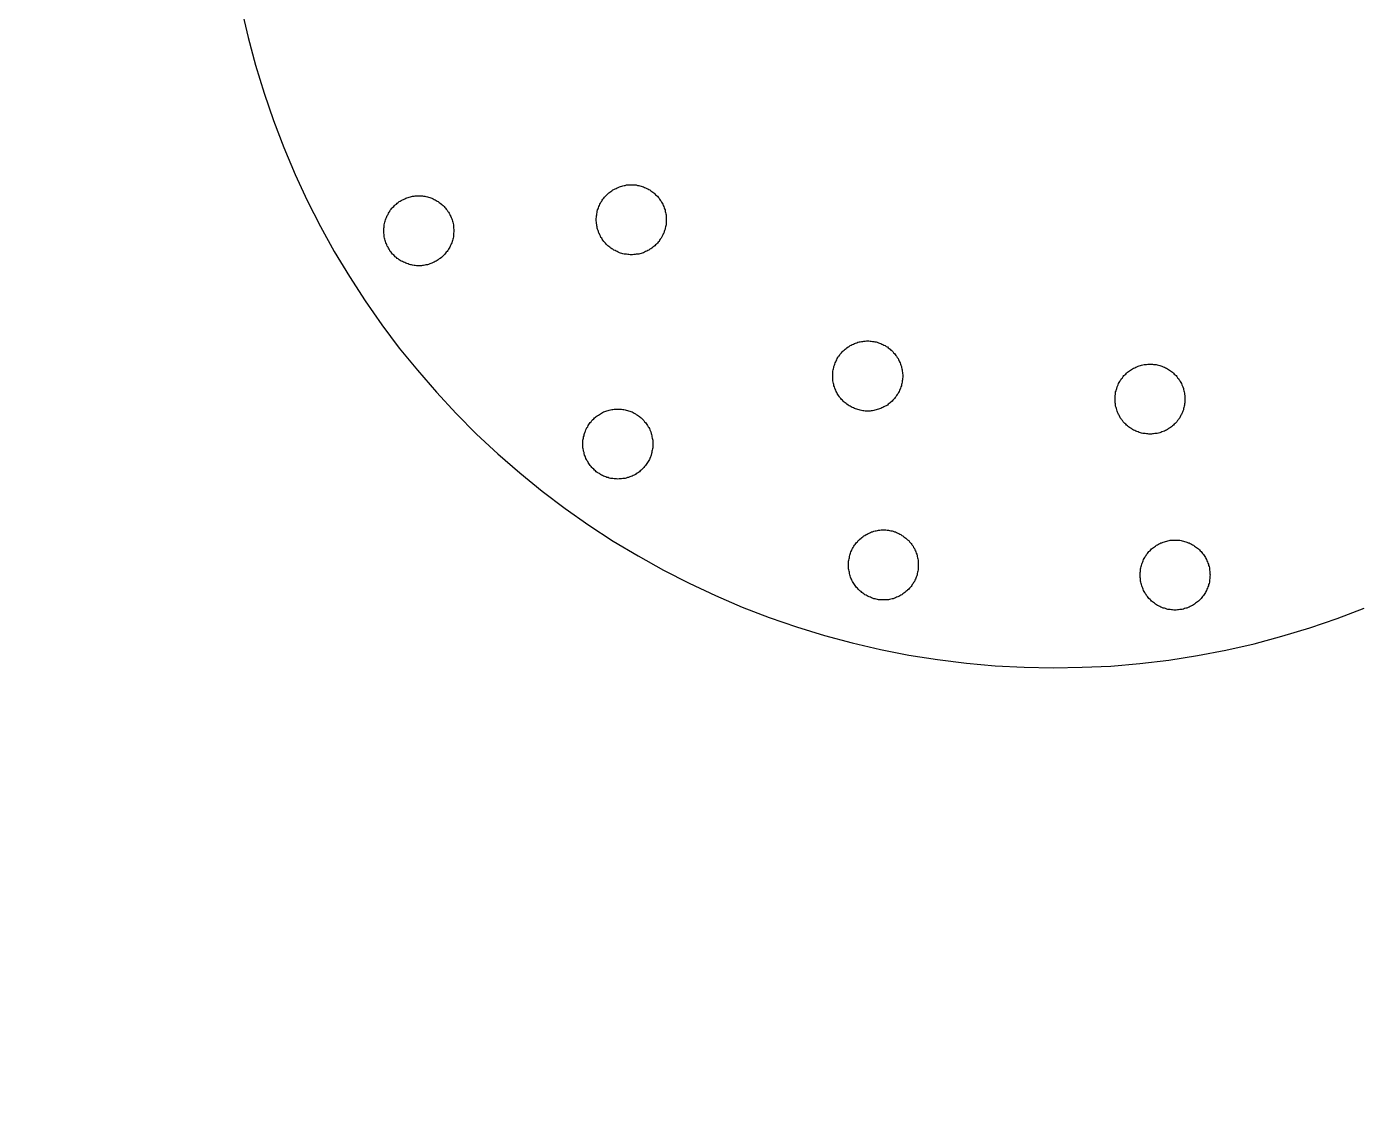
# Model space of a CAD drawing. Extents: x 1225654 to 1325654, y 924838 to 1022543.
# Drawn here: x 1261682 to 1262832, y 945850 to 946783 of the extents above; entities that cross this region are included whole.
import ezdxf

# ---------------------------------------------------------------- set-up
doc = ezdxf.new("R2010")
doc.units = 13

msp = doc.modelspace()

# ---------------------------------------------------------------- linework, layer by layer
msp.add_lwpolyline([(1260678.3, 924838.4), (1290630.1, 924838.4, 6.524121)], format="xyb", close=True)
msp.add_lwpolyline([(1260678.3, 924838.4), (1290630.1, 924838.4, 6.524121)], format="xyb", close=True)
msp.add_lwpolyline([(1261868.1, 946798.4), (1261873.7, 946773.8), (1261880, 946749.8), (1261887.5, 946725.7), (1261895.6, 946702.1), (1261904.6, 946678.7), (1261914.3, 946655.5), (1261924.8, 946632.8), (1261936.3, 946610.5), (1261948.2, 946588.7), (1261961.3, 946567.1), (1261974.8, 946546.1), (1261989.2, 946525.5), (1262004.3, 946505.4), (1262020, 946486.1), (1262036.4, 946467.2), (1262053.5, 946448.7), (1262071.1, 946430.9), (1262089.5, 946413.8), (1262108.4, 946397.4), (1262127.8, 946381.7), (1262147.8, 946366.6), (1262168.3, 946352.2), (1262189.2, 946338.5), (1262210.8, 946325.7), (1262232.6, 946313.5), (1262254.9, 946302), (1262277.6, 946291.4), (1262300.6, 946281.5), (1262324, 946272.5), (1262347.6, 946264.5), (1262371.7, 946257), (1262395.8, 946250.5), (1262420.3, 946244.9), (1262444.8, 946239.9), (1262469.5, 946236.1), (1262494.5, 946233), (1262519.3, 946230.7), (1262544.5, 946229.4), (1262569.4, 946228.9), (1262594.4, 946229.4), (1262619.4, 946230.5), (1262644.4, 946232.7), (1262669.3, 946235.7), (1262694.1, 946239.5), (1262718.6, 946244.2), (1262743.2, 946249.8), (1262767.2, 946256.3), (1262791.3, 946263.5), (1262814.9, 946271.7), (1262838.3, 946280.6)])
for points in [[(1262235.1, 946616.3), (1262235.1, 946615.2), (1262235.1, 946614.1), (1262234.9, 946613.2), (1262234.9, 946612), (1262234.6, 946611), (1262234.4, 946610), (1262234.2, 946608.9), (1262234, 946608), (1262233.5, 946606.9), (1262233.3, 946606), (1262232.9, 946604.8), (1262232.4, 946604), (1262232, 946603.1), (1262231.5, 946602.2), (1262231, 946601), (1262230.6, 946600.2), (1262229.9, 946599.5), (1262229.3, 946598.6), (1262228.8, 946597.6), (1262228.1, 946596.8), (1262227.4, 946596.1), (1262226.5, 946595.2), (1262225.9, 946594.5), (1262225.2, 946593.8), (1262224.3, 946593.2), (1262223.4, 946592.5), (1262222.7, 946591.8), (1262221.8, 946591.1), (1262220.9, 946590.7), (1262220, 946590), (1262219.1, 946589.6), (1262218.2, 946589.1), (1262217.1, 946588.7), (1262216.2, 946588.2), (1262215.3, 946587.8), (1262214.2, 946587.5), (1262213.3, 946587.1), (1262212.1, 946586.8), (1262211.3, 946586.6), (1262210.1, 946586.4), (1262209, 946586.4), (1262208.1, 946586.2), (1262207, 946586.2), (1262205.8, 946586), (1262204.9, 946586), (1262203.8, 946586), (1262202.7, 946586.2), (1262201.8, 946586.2), (1262200.7, 946586.4), (1262199.6, 946586.4), (1262198.6, 946586.6), (1262197.6, 946586.8), (1262196.6, 946587.1), (1262195.5, 946587.5), (1262194.6, 946587.8), (1262193.5, 946588.2), (1262192.6, 946588.7), (1262191.7, 946589.1), (1262190.8, 946589.6), (1262189.7, 946590), (1262188.8, 946590.7), (1262188.1, 946591.1), (1262187.2, 946591.8), (1262186.3, 946592.5), (1262185.4, 946593.2), (1262184.7, 946593.8), (1262183.8, 946594.5), (1262183.2, 946595.2), (1262182.5, 946596.1), (1262181.8, 946596.8), (1262181.1, 946597.6), (1262180.4, 946598.6), (1262179.8, 946599.5), (1262179.3, 946600.2), (1262178.6, 946601), (1262178.2, 946602.2), (1262177.7, 946603.1), (1262177.3, 946604), (1262176.8, 946604.8), (1262176.4, 946606), (1262176.2, 946606.9), (1262175.7, 946608), (1262175.5, 946608.9), (1262175.3, 946610), (1262175, 946611), (1262175, 946612), (1262174.8, 946613.2), (1262174.8, 946614.1), (1262174.6, 946615.2), (1262174.6, 946616.3), (1262174.6, 946617.2), (1262174.8, 946618.4), (1262174.8, 946619.5), (1262175, 946620.4), (1262175, 946621.5), (1262175.3, 946622.6), (1262175.5, 946623.5), (1262175.7, 946624.7), (1262176.2, 946625.6), (1262176.4, 946626.7), (1262176.8, 946627.6), (1262177.3, 946628.5), (1262177.7, 946629.6), (1262178.2, 946630.5), (1262178.6, 946631.4), (1262179.3, 946632.3), (1262179.8, 946633.2), (1262180.4, 946634.1), (1262181.1, 946634.8), (1262181.8, 946635.7), (1262182.5, 946636.6), (1262183.2, 946637.2), (1262183.8, 946637.9), (1262184.7, 946638.8), (1262185.4, 946639.5), (1262186.3, 946640.2), (1262187.2, 946640.6), (1262188.1, 946641.3), (1262188.8, 946642), (1262189.7, 946642.4), (1262190.8, 946642.9), (1262191.7, 946643.4), (1262192.6, 946643.8), (1262193.5, 946644.2), (1262194.6, 946644.7), (1262195.5, 946644.9), (1262196.6, 946645.4), (1262197.6, 946645.6), (1262198.6, 946645.8), (1262199.6, 946646), (1262200.7, 946646.3), (1262201.8, 946646.3), (1262202.7, 946646.5), (1262203.8, 946646.5), (1262204.9, 946646.5), (1262205.8, 946646.5), (1262207, 946646.5), (1262208.1, 946646.3), (1262209, 946646.3), (1262210.1, 946646), (1262211.3, 946645.8), (1262212.1, 946645.6), (1262213.3, 946645.4), (1262214.2, 946644.9), (1262215.3, 946644.7), (1262216.2, 946644.2), (1262217.1, 946643.8), (1262218.2, 946643.4), (1262219.1, 946642.9), (1262220, 946642.4), (1262220.9, 946642), (1262221.8, 946641.3), (1262222.7, 946640.6), (1262223.4, 946640.2), (1262224.3, 946639.5), (1262225.2, 946638.8), (1262225.9, 946637.9), (1262226.5, 946637.2), (1262227.4, 946636.6), (1262228.1, 946635.7), (1262228.8, 946634.8), (1262229.3, 946634.1), (1262229.9, 946633.2), (1262230.6, 946632.3), (1262231, 946631.4), (1262231.5, 946630.5), (1262232, 946629.6), (1262232.4, 946628.5), (1262232.9, 946627.6), (1262233.3, 946626.7), (1262233.5, 946625.6), (1262234, 946624.7), (1262234.2, 946623.5), (1262234.4, 946622.6), (1262234.6, 946621.5), (1262234.9, 946620.4), (1262234.9, 946619.5), (1262235.1, 946618.4), (1262235.1, 946617.2), (1262235.1, 946616.3), (1262235.1, 946616.3)], [(1262051.5, 946606.7), (1262051.5, 946605.8), (1262051.3, 946604.6), (1262051.3, 946603.5), (1262051.1, 946602.6), (1262051.1, 946601.5), (1262050.9, 946600.4), (1262050.6, 946599.5), (1262050.2, 946598.3), (1262049.9, 946597.4), (1262049.7, 946596.3), (1262049.3, 946595.4), (1262048.8, 946594.5), (1262048.3, 946593.4), (1262047.9, 946592.5), (1262047.5, 946591.6), (1262046.8, 946590.7), (1262046.3, 946589.8), (1262045.6, 946588.9), (1262045, 946588.2), (1262044.3, 946587.3), (1262043.6, 946586.4), (1262043, 946585.8), (1262042.3, 946585.1), (1262041.4, 946584.2), (1262040.7, 946583.5), (1262039.8, 946582.8), (1262038.9, 946582.4), (1262038, 946581.7), (1262037.1, 946581), (1262036.2, 946580.6), (1262035.3, 946580.1), (1262034.4, 946579.6), (1262033.5, 946579.2), (1262032.6, 946578.8), (1262031.5, 946578.3), (1262030.6, 946578.1), (1262029.5, 946577.6), (1262028.6, 946577.4), (1262027.4, 946577.2), (1262026.5, 946577), (1262025.4, 946576.7), (1262024.3, 946576.7), (1262023.4, 946576.5), (1262022.3, 946576.5), (1262021.1, 946576.5), (1262020.2, 946576.5), (1262019.1, 946576.5), (1262018, 946576.7), (1262017.1, 946576.7), (1262015.9, 946577), (1262014.8, 946577.2), (1262013.9, 946577.4), (1262012.8, 946577.6), (1262011.9, 946578.1), (1262010.8, 946578.3), (1262009.9, 946578.8), (1262009, 946579.2), (1262007.9, 946579.6), (1262007, 946580.1), (1262006, 946580.6), (1262005.1, 946581), (1262004.3, 946581.7), (1262003.4, 946582.4), (1262002.4, 946582.8), (1262001.8, 946583.5), (1262000.9, 946584.2), (1262000.2, 946585.1), (1261999.5, 946585.8), (1261998.6, 946586.4), (1261997.9, 946587.3), (1261997.3, 946588.2), (1261996.6, 946588.9), (1261996.2, 946589.8), (1261995.5, 946590.7), (1261995, 946591.6), (1261994.6, 946592.5), (1261993.9, 946593.4), (1261993.5, 946594.5), (1261993.2, 946595.4), (1261992.8, 946596.3), (1261992.3, 946597.4), (1261992.1, 946598.3), (1261991.9, 946599.5), (1261991.6, 946600.4), (1261991.4, 946601.5), (1261991.2, 946602.6), (1261991.2, 946603.5), (1261991, 946604.6), (1261991, 946605.8), (1261991, 946606.7), (1261991, 946607.8), (1261991, 946608.9), (1261991.2, 946609.8), (1261991.2, 946611), (1261991.4, 946612), (1261991.6, 946613), (1261991.9, 946614.1), (1261992.1, 946615), (1261992.3, 946616.1), (1261992.8, 946617), (1261993.2, 946618.2), (1261993.5, 946619), (1261993.9, 946619.9), (1261994.6, 946620.8), (1261995, 946622), (1261995.5, 946622.8), (1261996.2, 946623.5), (1261996.6, 946624.4), (1261997.3, 946625.4), (1261997.9, 946626.2), (1261998.6, 946626.9), (1261999.5, 946627.8), (1262000.2, 946628.5), (1262000.9, 946629.2), (1262001.8, 946629.8), (1262002.4, 946630.5), (1262003.4, 946631.2), (1262004.3, 946631.9), (1262005.1, 946632.3), (1262006, 946633), (1262007, 946633.4), (1262007.9, 946633.9), (1262009, 946634.3), (1262009.9, 946634.8), (1262010.8, 946635.2), (1262011.9, 946635.5), (1262012.8, 946635.9), (1262013.9, 946636.2), (1262014.8, 946636.4), (1262015.9, 946636.6), (1262017.1, 946636.6), (1262018, 946636.8), (1262019.1, 946636.8), (1262020.2, 946637), (1262021.1, 946637), (1262022.3, 946637), (1262023.4, 946636.8), (1262024.3, 946636.8), (1262025.4, 946636.6), (1262026.5, 946636.6), (1262027.4, 946636.4), (1262028.6, 946636.2), (1262029.5, 946635.9), (1262030.6, 946635.5), (1262031.5, 946635.2), (1262032.6, 946634.8), (1262033.5, 946634.3), (1262034.4, 946633.9), (1262035.3, 946633.4), (1262036.2, 946633), (1262037.1, 946632.3), (1262038, 946631.9), (1262038.9, 946631.2), (1262039.8, 946630.5), (1262040.7, 946629.8), (1262041.4, 946629.2), (1262042.3, 946628.5), (1262043, 946627.8), (1262043.6, 946626.9), (1262044.3, 946626.2), (1262045, 946625.4), (1262045.6, 946624.4), (1262046.3, 946623.5), (1262046.8, 946622.8), (1262047.5, 946622), (1262047.9, 946620.8), (1262048.3, 946619.9), (1262048.8, 946619), (1262049.3, 946618.2), (1262049.7, 946617), (1262049.9, 946616.1), (1262050.2, 946615), (1262050.6, 946614.1), (1262050.9, 946613), (1262051.1, 946612), (1262051.1, 946611), (1262051.3, 946609.8), (1262051.3, 946608.9), (1262051.5, 946607.8), (1262051.5, 946606.7), (1262051.5, 946606.7)], [(1262439.4, 946481.1), (1262439.4, 946480.2), (1262439.2, 946479.1), (1262439.2, 946478), (1262439, 946477.1), (1262439, 946475.9), (1262438.7, 946474.8), (1262438.5, 946473.9), (1262438.3, 946472.8), (1262437.8, 946471.9), (1262437.6, 946470.8), (1262437.1, 946469.9), (1262436.7, 946468.9), (1262436.3, 946467.9), (1262435.8, 946466.9), (1262435.4, 946466), (1262434.7, 946465.2), (1262434.2, 946464.3), (1262433.5, 946463.3), (1262432.9, 946462.7), (1262432.2, 946461.7), (1262431.5, 946460.9), (1262430.8, 946460.2), (1262430.2, 946459.5), (1262429.3, 946458.6), (1262428.6, 946458), (1262427.7, 946457.3), (1262426.8, 946456.8), (1262426.2, 946456.1), (1262425.2, 946455.5), (1262424.3, 946455), (1262423.2, 946454.5), (1262422.3, 946454.1), (1262421.4, 946453.7), (1262420.5, 946453.2), (1262419.4, 946452.8), (1262418.5, 946452.5), (1262417.4, 946452.1), (1262416.4, 946451.9), (1262415.4, 946451.6), (1262414.4, 946451.4), (1262413.3, 946451.2), (1262412.2, 946451.2), (1262411.3, 946450.9), (1262410.2, 946450.9), (1262409, 946450.9), (1262408.2, 946450.9), (1262407, 946450.9), (1262405.9, 946451.2), (1262405, 946451.2), (1262403.9, 946451.4), (1262402.7, 946451.6), (1262401.8, 946451.9), (1262400.7, 946452.1), (1262399.8, 946452.5), (1262398.7, 946452.8), (1262397.8, 946453.2), (1262396.9, 946453.7), (1262395.8, 946454.1), (1262394.8, 946454.5), (1262394, 946455), (1262393.1, 946455.5), (1262392.2, 946456.1), (1262391.2, 946456.8), (1262390.5, 946457.3), (1262389.7, 946458), (1262388.8, 946458.6), (1262388.1, 946459.5), (1262387.4, 946460.2), (1262386.5, 946460.9), (1262385.9, 946461.7), (1262385.2, 946462.7), (1262384.7, 946463.3), (1262384, 946464.3), (1262383.3, 946465.2), (1262382.9, 946466), (1262382.5, 946466.9), (1262382, 946467.9), (1262381.6, 946468.9), (1262381.1, 946469.9), (1262380.7, 946470.8), (1262380.4, 946471.9), (1262380, 946472.8), (1262379.8, 946473.9), (1262379.6, 946474.8), (1262379.3, 946475.9), (1262379.1, 946477.1), (1262379.1, 946478), (1262378.9, 946479.1), (1262378.9, 946480.2), (1262378.9, 946481.1), (1262378.9, 946482.3), (1262378.9, 946483.3), (1262379.1, 946484.3), (1262379.1, 946485.4), (1262379.3, 946486.5), (1262379.6, 946487.4), (1262379.8, 946488.5), (1262380, 946489.5), (1262380.4, 946490.5), (1262380.7, 946491.5), (1262381.1, 946492.6), (1262381.6, 946493.5), (1262382, 946494.4), (1262382.5, 946495.3), (1262382.9, 946496.4), (1262383.3, 946497.3), (1262384, 946498.2), (1262384.7, 946498.9), (1262385.2, 946499.8), (1262385.9, 946500.7), (1262386.5, 946501.3), (1262387.4, 946502.3), (1262388.1, 946502.9), (1262388.8, 946503.6), (1262389.7, 946504.3), (1262390.5, 946504.9), (1262391.2, 946505.6), (1262392.2, 946506.3), (1262393.1, 946506.8), (1262394, 946507.5), (1262394.8, 946507.9), (1262395.8, 946508.3), (1262396.9, 946508.8), (1262397.8, 946509.2), (1262398.7, 946509.7), (1262399.8, 946509.9), (1262400.7, 946510.4), (1262401.8, 946510.6), (1262402.7, 946510.8), (1262403.9, 946511.1), (1262405, 946511.1), (1262405.9, 946511.3), (1262407, 946511.3), (1262408.2, 946511.5), (1262409, 946511.5), (1262410.2, 946511.5), (1262411.3, 946511.3), (1262412.2, 946511.3), (1262413.3, 946511.1), (1262414.4, 946511.1), (1262415.4, 946510.8), (1262416.4, 946510.6), (1262417.4, 946510.4), (1262418.5, 946509.9), (1262419.4, 946509.7), (1262420.5, 946509.2), (1262421.4, 946508.8), (1262422.3, 946508.3), (1262423.2, 946507.9), (1262424.3, 946507.5), (1262425.2, 946506.8), (1262426.2, 946506.3), (1262426.8, 946505.6), (1262427.7, 946504.9), (1262428.6, 946504.3), (1262429.3, 946503.6), (1262430.2, 946502.9), (1262430.8, 946502.3), (1262431.5, 946501.3), (1262432.2, 946500.7), (1262432.9, 946499.8), (1262433.5, 946498.9), (1262434.2, 946498.2), (1262434.7, 946497.3), (1262435.4, 946496.4), (1262435.8, 946495.3), (1262436.3, 946494.4), (1262436.7, 946493.5), (1262437.1, 946492.6), (1262437.6, 946491.5), (1262437.8, 946490.5), (1262438.3, 946489.5), (1262438.5, 946488.5), (1262438.7, 946487.4), (1262439, 946486.5), (1262439, 946485.4), (1262439.2, 946484.3), (1262439.2, 946483.3), (1262439.4, 946482.3), (1262439.4, 946481.1), (1262439.4, 946481.1)], [(1262683.3, 946461.3), (1262683.3, 946460.2), (1262683.3, 946459.1), (1262683.3, 946458.1), (1262683.1, 946457.1), (1262682.9, 946455.9), (1262682.6, 946455), (1262682.4, 946453.9), (1262682.2, 946453), (1262682, 946451.9), (1262681.5, 946450.9), (1262681.3, 946449.9), (1262680.8, 946448.9), (1262680.4, 946448), (1262679.9, 946447.2), (1262679.3, 946446), (1262678.8, 946445.1), (1262678.1, 946444.2), (1262677.7, 946443.6), (1262677, 946442.7), (1262676.3, 946441.7), (1262675.7, 946441), (1262675, 946440.2), (1262674.1, 946439.5), (1262673.4, 946438.8), (1262672.5, 946438.1), (1262671.8, 946437.4), (1262670.9, 946436.8), (1262670, 946436.1), (1262669.1, 946435.7), (1262668.2, 946435), (1262667.3, 946434.5), (1262666.4, 946434.1), (1262665.6, 946433.6), (1262664.4, 946433.2), (1262663.5, 946432.8), (1262662.4, 946432.5), (1262661.5, 946432.1), (1262660.4, 946431.8), (1262659.4, 946431.6), (1262658.4, 946431.4), (1262657.4, 946431.4), (1262656.3, 946431.2), (1262655.2, 946431.2), (1262654.3, 946430.9), (1262653.2, 946430.9), (1262652, 946430.9), (1262651.2, 946431.2), (1262650, 946431.2), (1262648.9, 946431.4), (1262648, 946431.4), (1262646.9, 946431.6), (1262645.7, 946431.8), (1262644.8, 946432.1), (1262643.7, 946432.5), (1262642.8, 946432.8), (1262641.9, 946433.2), (1262640.8, 946433.6), (1262639.9, 946434.1), (1262639, 946434.5), (1262638.1, 946435), (1262637.2, 946435.7), (1262636.3, 946436.1), (1262635.4, 946436.8), (1262634.5, 946437.4), (1262633.8, 946438.1), (1262632.9, 946438.8), (1262632.2, 946439.5), (1262631.3, 946440.2), (1262630.6, 946441), (1262630, 946441.7), (1262629.3, 946442.7), (1262628.6, 946443.6), (1262628.2, 946444.2), (1262627.5, 946445.1), (1262627, 946446), (1262626.4, 946447.2), (1262626, 946448), (1262625.5, 946448.9), (1262625, 946449.9), (1262624.8, 946450.9), (1262624.4, 946451.9), (1262624.1, 946453), (1262623.9, 946453.9), (1262623.4, 946455), (1262623.4, 946455.9), (1262623.2, 946457.1), (1262623, 946458.1), (1262623, 946459.1), (1262623, 946460.2), (1262623, 946461.3), (1262623, 946462.2), (1262623, 946463.3), (1262623, 946464.5), (1262623.2, 946465.3), (1262623.4, 946466.5), (1262623.4, 946467.6), (1262623.9, 946468.5), (1262624.1, 946469.6), (1262624.4, 946470.5), (1262624.8, 946471.7), (1262625, 946472.5), (1262625.5, 946473.5), (1262626, 946474.6), (1262626.4, 946475.5), (1262627, 946476.4), (1262627.5, 946477.3), (1262628.2, 946478.2), (1262628.6, 946479.1), (1262629.3, 946479.7), (1262630, 946480.7), (1262630.6, 946481.6), (1262631.3, 946482.3), (1262632.2, 946482.9), (1262632.9, 946483.6), (1262633.8, 946484.5), (1262634.5, 946485.2), (1262635.4, 946485.6), (1262636.3, 946486.3), (1262637.2, 946486.9), (1262638.1, 946487.4), (1262639, 946487.9), (1262639.9, 946488.3), (1262640.8, 946488.8), (1262641.9, 946489.2), (1262642.8, 946489.7), (1262643.7, 946489.9), (1262644.8, 946490.3), (1262645.7, 946490.5), (1262646.9, 946490.8), (1262648, 946491), (1262648.9, 946491.2), (1262650, 946491.2), (1262651.2, 946491.5), (1262652, 946491.5), (1262653.2, 946491.5), (1262654.3, 946491.5), (1262655.2, 946491.5), (1262656.3, 946491.2), (1262657.4, 946491.2), (1262658.4, 946491), (1262659.4, 946490.8), (1262660.4, 946490.5), (1262661.5, 946490.3), (1262662.4, 946489.9), (1262663.5, 946489.7), (1262664.4, 946489.2), (1262665.6, 946488.8), (1262666.4, 946488.3), (1262667.3, 946487.9), (1262668.2, 946487.4), (1262669.1, 946486.9), (1262670, 946486.3), (1262670.9, 946485.6), (1262671.8, 946485.2), (1262672.5, 946484.5), (1262673.4, 946483.6), (1262674.1, 946482.9), (1262675, 946482.3), (1262675.7, 946481.6), (1262676.3, 946480.7), (1262677, 946479.7), (1262677.7, 946479.1), (1262678.1, 946478.2), (1262678.8, 946477.3), (1262679.3, 946476.4), (1262679.9, 946475.5), (1262680.4, 946474.6), (1262680.8, 946473.5), (1262681.3, 946472.5), (1262681.5, 946471.7), (1262682, 946470.5), (1262682.2, 946469.6), (1262682.4, 946468.5), (1262682.6, 946467.6), (1262682.9, 946466.5), (1262683.1, 946465.3), (1262683.3, 946464.5), (1262683.3, 946463.3), (1262683.3, 946462.2), (1262683.3, 946461.3), (1262683.3, 946461.3)], [(1262223.4, 946422.4), (1262223.4, 946421.3), (1262223.4, 946420.4), (1262223.4, 946419.2), (1262223.2, 946418.1), (1262222.9, 946417.2), (1262222.7, 946416.1), (1262222.5, 946415), (1262222.3, 946414.1), (1262222.1, 946412.9), (1262221.6, 946412), (1262221.4, 946411.2), (1262220.9, 946410), (1262220.5, 946409.1), (1262220, 946408.2), (1262219.3, 946407.3), (1262218.9, 946406.4), (1262218.2, 946405.5), (1262217.8, 946404.6), (1262217.1, 946403.7), (1262216.4, 946403), (1262215.7, 946402.1), (1262215.1, 946401.4), (1262214.2, 946400.6), (1262213.5, 946399.9), (1262212.6, 946399.2), (1262211.9, 946398.5), (1262211, 946397.8), (1262210.1, 946397.2), (1262209.2, 946396.8), (1262208.4, 946396.1), (1262207.4, 946395.6), (1262206.5, 946395.2), (1262205.6, 946394.7), (1262204.5, 946394.2), (1262203.6, 946394), (1262202.5, 946393.6), (1262201.6, 946393.4), (1262200.5, 946392.9), (1262199.6, 946392.7), (1262198.4, 946392.7), (1262197.6, 946392.5), (1262196.4, 946392.2), (1262195.3, 946392.2), (1262194.4, 946392.2), (1262193.3, 946392), (1262192.1, 946392.2), (1262191.2, 946392.2), (1262190.1, 946392.2), (1262189, 946392.5), (1262188.1, 946392.7), (1262186.9, 946392.7), (1262185.8, 946392.9), (1262184.9, 946393.4), (1262183.8, 946393.6), (1262182.9, 946394), (1262182, 946394.2), (1262180.9, 946394.7), (1262180, 946395.2), (1262179.1, 946395.6), (1262178.2, 946396.1), (1262177.3, 946396.8), (1262176.4, 946397.2), (1262175.5, 946397.8), (1262174.6, 946398.5), (1262173.9, 946399.2), (1262173, 946399.9), (1262172.4, 946400.6), (1262171.4, 946401.4), (1262170.8, 946402.1), (1262170.1, 946403), (1262169.4, 946403.7), (1262168.8, 946404.6), (1262168.3, 946405.5), (1262167.6, 946406.4), (1262167.2, 946407.3), (1262166.5, 946408.2), (1262166, 946409.1), (1262165.6, 946410), (1262165.2, 946411.2), (1262164.9, 946412), (1262164.5, 946412.9), (1262164.2, 946414.1), (1262164, 946415), (1262163.6, 946416.1), (1262163.6, 946417.2), (1262163.3, 946418.1), (1262163.1, 946419.2), (1262163.1, 946420.4), (1262163.1, 946421.3), (1262163.1, 946422.4), (1262163.1, 946423.5), (1262163.1, 946424.4), (1262163.1, 946425.6), (1262163.3, 946426.6), (1262163.6, 946427.6), (1262163.6, 946428.7), (1262164, 946429.6), (1262164.2, 946430.7), (1262164.5, 946431.6), (1262164.9, 946432.8), (1262165.2, 946433.6), (1262165.6, 946434.8), (1262166, 946435.7), (1262166.5, 946436.6), (1262167.2, 946437.4), (1262167.6, 946438.4), (1262168.3, 946439.3), (1262168.8, 946440.2), (1262169.4, 946441), (1262170.1, 946441.7), (1262170.8, 946442.7), (1262171.4, 946443.3), (1262172.4, 946444.2), (1262173, 946444.9), (1262173.9, 946445.6), (1262174.6, 946446.3), (1262175.5, 946446.9), (1262176.4, 946447.3), (1262177.3, 946448), (1262178.2, 946448.5), (1262179.1, 946449.2), (1262180, 946449.6), (1262180.9, 946450.1), (1262182, 946450.5), (1262182.9, 946450.8), (1262183.8, 946451.2), (1262184.9, 946451.4), (1262185.8, 946451.6), (1262186.9, 946451.9), (1262188.1, 946452.1), (1262189, 946452.3), (1262190.1, 946452.5), (1262191.2, 946452.5), (1262192.1, 946452.5), (1262193.3, 946452.5), (1262194.4, 946452.5), (1262195.3, 946452.5), (1262196.4, 946452.5), (1262197.6, 946452.3), (1262198.4, 946452.1), (1262199.6, 946451.9), (1262200.5, 946451.6), (1262201.6, 946451.4), (1262202.5, 946451.2), (1262203.6, 946450.8), (1262204.5, 946450.5), (1262205.6, 946450.1), (1262206.5, 946449.6), (1262207.4, 946449.2), (1262208.4, 946448.5), (1262209.2, 946448), (1262210.1, 946447.3), (1262211, 946446.9), (1262211.9, 946446.3), (1262212.6, 946445.6), (1262213.5, 946444.9), (1262214.2, 946444.2), (1262215.1, 946443.3), (1262215.7, 946442.7), (1262216.4, 946441.7), (1262217.1, 946441), (1262217.8, 946440.2), (1262218.2, 946439.3), (1262218.9, 946438.4), (1262219.3, 946437.4), (1262220, 946436.6), (1262220.5, 946435.7), (1262220.9, 946434.8), (1262221.4, 946433.6), (1262221.6, 946432.8), (1262222.1, 946431.6), (1262222.3, 946430.7), (1262222.5, 946429.6), (1262222.7, 946428.7), (1262222.9, 946427.6), (1262223.2, 946426.6), (1262223.4, 946425.6), (1262223.4, 946424.4), (1262223.4, 946423.5), (1262223.4, 946422.4), (1262223.4, 946422.4)], [(1262452.9, 946317.8), (1262452.9, 946316.9), (1262452.9, 946315.7), (1262452.9, 946314.6), (1262452.7, 946313.7), (1262452.4, 946312.6), (1262452.2, 946311.7), (1262452, 946310.6), (1262451.8, 946309.4), (1262451.5, 946308.5), (1262451.1, 946307.4), (1262450.9, 946306.5), (1262450.4, 946305.6), (1262450, 946304.7), (1262449.5, 946303.6), (1262448.8, 946302.7), (1262448.4, 946301.8), (1262447.7, 946300.9), (1262447.3, 946300), (1262446.6, 946299.3), (1262445.9, 946298.4), (1262445.2, 946297.7), (1262444.6, 946296.9), (1262443.7, 946296.2), (1262443, 946295.5), (1262442.1, 946294.8), (1262441.4, 946294.1), (1262440.5, 946293.5), (1262439.6, 946292.8), (1262438.7, 946292.1), (1262437.8, 946291.7), (1262437, 946291.2), (1262436, 946290.7), (1262435.1, 946290.3), (1262434, 946289.9), (1262433.1, 946289.4), (1262432.2, 946289.2), (1262431.1, 946288.7), (1262430.2, 946288.5), (1262429.1, 946288.3), (1262427.9, 946288.1), (1262427, 946287.8), (1262425.9, 946287.8), (1262424.8, 946287.6), (1262423.9, 946287.6), (1262422.7, 946287.6), (1262421.6, 946287.6), (1262420.7, 946287.6), (1262419.6, 946287.8), (1262418.5, 946287.8), (1262417.6, 946288.1), (1262416.4, 946288.3), (1262415.5, 946288.5), (1262414.4, 946288.7), (1262413.3, 946289.2), (1262412.4, 946289.4), (1262411.5, 946289.9), (1262410.4, 946290.3), (1262409.5, 946290.7), (1262408.6, 946291.2), (1262407.7, 946291.7), (1262406.8, 946292.1), (1262405.9, 946292.8), (1262405, 946293.5), (1262404.1, 946294.1), (1262403.4, 946294.8), (1262402.5, 946295.5), (1262401.8, 946296.2), (1262401, 946296.9), (1262400.3, 946297.7), (1262399.6, 946298.4), (1262398.9, 946299.3), (1262398.2, 946300), (1262397.8, 946300.9), (1262397.1, 946301.8), (1262396.7, 946302.7), (1262396, 946303.6), (1262395.5, 946304.7), (1262395.1, 946305.6), (1262394.6, 946306.5), (1262394.4, 946307.4), (1262394, 946308.5), (1262393.8, 946309.4), (1262393.5, 946310.6), (1262393.3, 946311.7), (1262393.1, 946312.6), (1262392.8, 946313.7), (1262392.6, 946314.6), (1262392.6, 946315.7), (1262392.6, 946316.9), (1262392.6, 946317.8), (1262392.6, 946318.9), (1262392.6, 946320), (1262392.6, 946321.1), (1262392.8, 946322.1), (1262393.1, 946323.1), (1262393.3, 946324.1), (1262393.5, 946325.2), (1262393.8, 946326.3), (1262394, 946327.2), (1262394.4, 946328.1), (1262394.6, 946329.3), (1262395.1, 946330.1), (1262395.5, 946331), (1262396, 946332.2), (1262396.7, 946333), (1262397.1, 946334), (1262397.8, 946334.9), (1262398.2, 946335.6), (1262398.9, 946336.5), (1262399.6, 946337.3), (1262400.3, 946338), (1262401, 946338.9), (1262401.8, 946339.6), (1262402.5, 946340.2), (1262403.4, 946340.9), (1262404.1, 946341.6), (1262405, 946342.3), (1262405.9, 946343), (1262406.8, 946343.4), (1262407.7, 946344.1), (1262408.6, 946344.5), (1262409.5, 946345), (1262410.4, 946345.4), (1262411.5, 946345.9), (1262412.4, 946346.4), (1262413.3, 946346.6), (1262414.4, 946347), (1262415.5, 946347.3), (1262416.4, 946347.4), (1262417.6, 946347.7), (1262418.5, 946347.9), (1262419.6, 946347.9), (1262420.7, 946348.1), (1262421.6, 946348.1), (1262422.7, 946348.1), (1262423.9, 946348.1), (1262424.8, 946348.1), (1262425.9, 946347.9), (1262427, 946347.9), (1262427.9, 946347.7), (1262429.1, 946347.4), (1262430.2, 946347.3), (1262431.1, 946347), (1262432.2, 946346.6), (1262433.1, 946346.4), (1262434, 946345.9), (1262435.1, 946345.4), (1262436, 946345), (1262437, 946344.5), (1262437.8, 946344.1), (1262438.7, 946343.4), (1262439.6, 946343), (1262440.5, 946342.3), (1262441.4, 946341.6), (1262442.1, 946340.9), (1262443, 946340.2), (1262443.7, 946339.6), (1262444.6, 946338.9), (1262445.2, 946338), (1262445.9, 946337.3), (1262446.6, 946336.5), (1262447.3, 946335.6), (1262447.7, 946334.9), (1262448.4, 946334), (1262448.8, 946333), (1262449.5, 946332.2), (1262450, 946331), (1262450.4, 946330.1), (1262450.9, 946329.3), (1262451.1, 946328.1), (1262451.5, 946327.2), (1262451.8, 946326.3), (1262452, 946325.2), (1262452.2, 946324.1), (1262452.4, 946323.1), (1262452.7, 946322.1), (1262452.9, 946321.1), (1262452.9, 946320), (1262452.9, 946318.9), (1262452.9, 946317.8), (1262452.9, 946317.8)], [(1262705.1, 946309.2), (1262704.9, 946308.1), (1262704.9, 946307), (1262704.9, 946306.1), (1262704.7, 946304.9), (1262704.7, 946303.8), (1262704.5, 946302.9), (1262704.2, 946301.8), (1262703.8, 946300.9), (1262703.6, 946299.8), (1262703.1, 946298.9), (1262702.9, 946297.7), (1262702.4, 946296.9), (1262702, 946295.9), (1262701.5, 946295), (1262701.1, 946294.1), (1262700.4, 946293.3), (1262700, 946292.3), (1262699.3, 946291.4), (1262698.6, 946290.5), (1262697.9, 946289.7), (1262697.3, 946289), (1262696.6, 946288.1), (1262695.9, 946287.4), (1262695, 946286.7), (1262694.3, 946286.1), (1262693.4, 946285.4), (1262692.5, 946284.7), (1262691.6, 946284), (1262690.7, 946283.5), (1262689.8, 946282.9), (1262688.9, 946282.5), (1262688, 946282), (1262687.1, 946281.5), (1262686.2, 946281.1), (1262685.1, 946280.6), (1262684.2, 946280.4), (1262683.1, 946280.2), (1262682.2, 946279.7), (1262681, 946279.5), (1262680.1, 946279.3), (1262679, 946279.3), (1262677.9, 946279.1), (1262677, 946279.1), (1262675.9, 946278.9), (1262674.8, 946278.9), (1262673.6, 946278.9), (1262672.7, 946279.1), (1262671.6, 946279.1), (1262670.5, 946279.3), (1262669.6, 946279.3), (1262668.5, 946279.5), (1262667.6, 946279.7), (1262666.4, 946280.2), (1262665.6, 946280.4), (1262664.4, 946280.6), (1262663.5, 946281.1), (1262662.6, 946281.5), (1262661.5, 946282), (1262660.6, 946282.5), (1262659.7, 946282.9), (1262658.8, 946283.5), (1262657.9, 946284), (1262657, 946284.7), (1262656.1, 946285.4), (1262655.4, 946286.1), (1262654.5, 946286.7), (1262653.8, 946287.4), (1262653.2, 946288.1), (1262652.2, 946289), (1262651.6, 946289.7), (1262650.9, 946290.5), (1262650.2, 946291.4), (1262649.8, 946292.3), (1262649.1, 946293.3), (1262648.6, 946294.1), (1262648.2, 946295), (1262647.6, 946295.9), (1262647.1, 946296.9), (1262646.9, 946297.7), (1262646.4, 946298.9), (1262646, 946299.8), (1262645.7, 946300.9), (1262645.5, 946301.8), (1262645.3, 946302.9), (1262645, 946303.8), (1262644.8, 946304.9), (1262644.8, 946306.1), (1262644.6, 946307), (1262644.6, 946308.1), (1262644.6, 946309.2), (1262644.6, 946310.1), (1262644.6, 946311.3), (1262644.8, 946312.3), (1262644.8, 946313.3), (1262645, 946314.4), (1262645.3, 946315.5), (1262645.5, 946316.4), (1262645.7, 946317.5), (1262646, 946318.5), (1262646.4, 946319.5), (1262646.9, 946320.5), (1262647.1, 946321.4), (1262647.6, 946322.5), (1262648.2, 946323.4), (1262648.6, 946324.3), (1262649.1, 946325.2), (1262649.8, 946326.1), (1262650.2, 946327), (1262650.9, 946327.9), (1262651.6, 946328.6), (1262652.2, 946329.4), (1262653.2, 946330.1), (1262653.8, 946330.8), (1262654.5, 946331.7), (1262655.4, 946332.4), (1262656.1, 946333), (1262657, 946333.5), (1262657.9, 946334.2), (1262658.8, 946334.9), (1262659.7, 946335.3), (1262660.6, 946335.8), (1262661.5, 946336.5), (1262662.6, 946336.9), (1262663.5, 946337.1), (1262664.4, 946337.6), (1262665.6, 946338), (1262666.4, 946338.2), (1262667.6, 946338.5), (1262668.5, 946338.7), (1262669.6, 946338.9), (1262670.5, 946339.2), (1262671.6, 946339.2), (1262672.7, 946339.4), (1262673.6, 946339.4), (1262674.8, 946339.4), (1262675.9, 946339.4), (1262677, 946339.4), (1262677.9, 946339.2), (1262679, 946339.2), (1262680.1, 946338.9), (1262681, 946338.7), (1262682.2, 946338.5), (1262683.1, 946338.2), (1262684.2, 946338), (1262685.1, 946337.6), (1262686.2, 946337.1), (1262687.1, 946336.9), (1262688, 946336.5), (1262688.9, 946335.8), (1262689.8, 946335.3), (1262690.7, 946334.9), (1262691.6, 946334.2), (1262692.5, 946333.5), (1262693.4, 946333), (1262694.3, 946332.4), (1262695, 946331.7), (1262695.9, 946330.8), (1262696.6, 946330.1), (1262697.3, 946329.4), (1262697.9, 946328.6), (1262698.6, 946327.9), (1262699.3, 946327), (1262700, 946326.1), (1262700.4, 946325.2), (1262701.1, 946324.3), (1262701.5, 946323.4), (1262702, 946322.5), (1262702.4, 946321.4), (1262702.9, 946320.5), (1262703.1, 946319.5), (1262703.6, 946318.5), (1262703.8, 946317.5), (1262704.2, 946316.4), (1262704.5, 946315.5), (1262704.7, 946314.4), (1262704.7, 946313.3), (1262704.9, 946312.3), (1262704.9, 946311.3), (1262704.9, 946310.1), (1262705.1, 946309.2), (1262705.1, 946309.2)]]:
    msp.add_lwpolyline(points, close=True)

doc.saveas('drawing.dxf')
